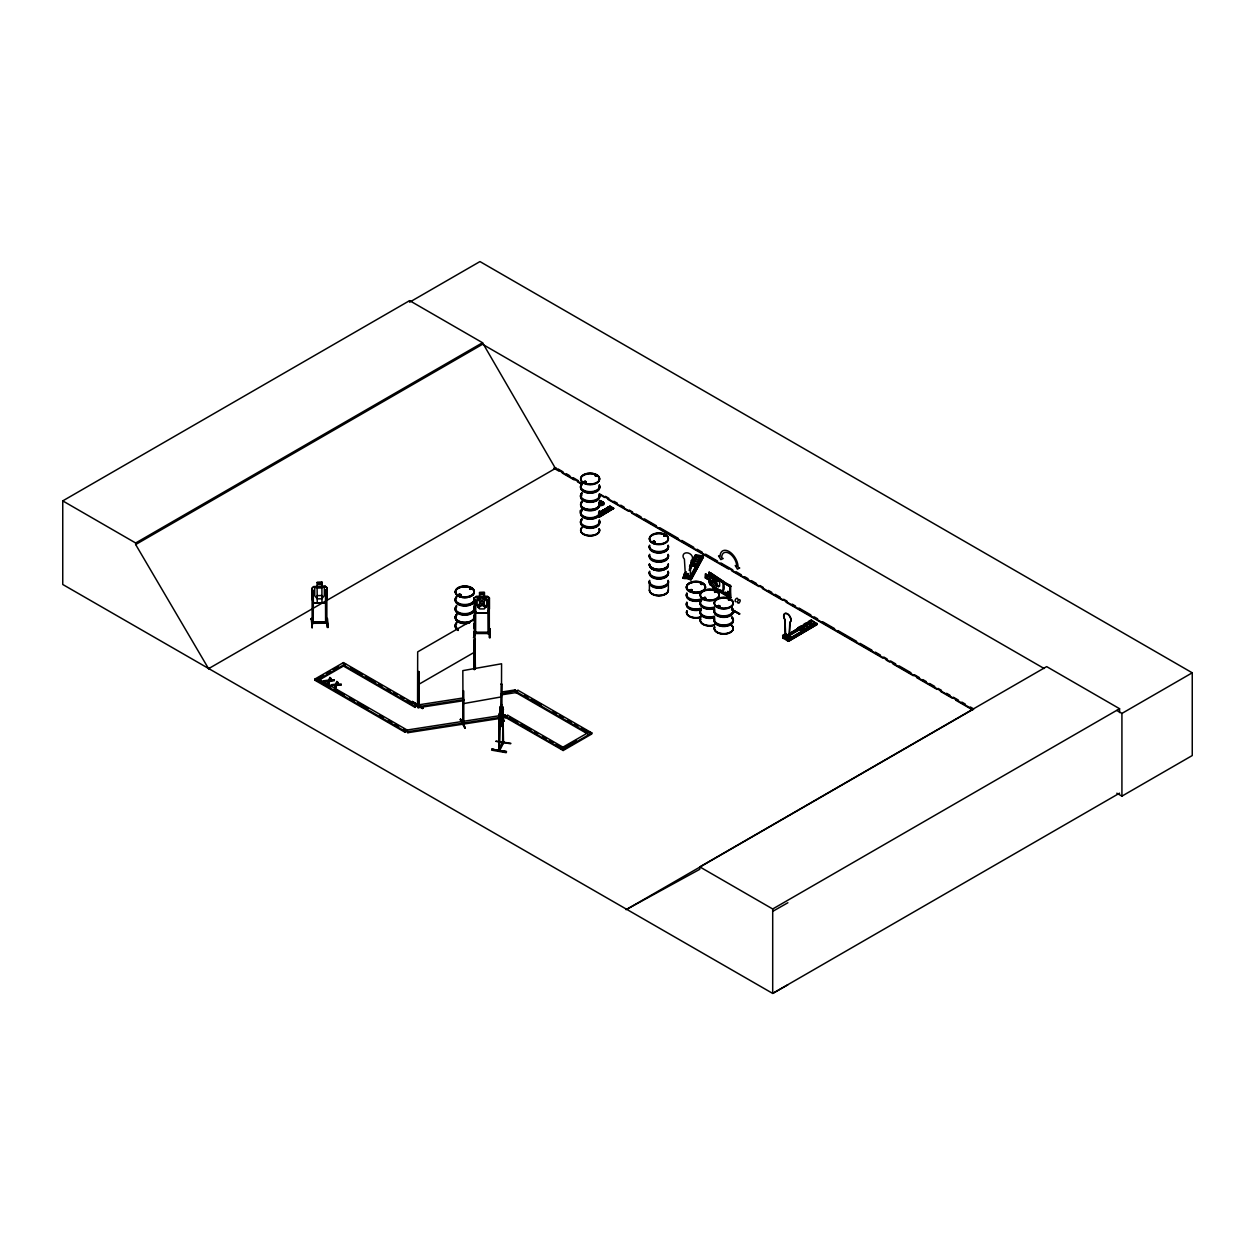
<?xml version="1.0" encoding="UTF-8"?>
<svg xmlns="http://www.w3.org/2000/svg" width="1255" height="1255" viewBox="0 0 1255 1255"><rect width="100%" height="100%" fill="white"/><g stroke="black" fill="none" stroke-linecap="round" stroke-linejoin="round"><path stroke-width="1.5" d="M325.28 586.367L313.75 586.76L312.244 588.156L312.071 598.933L313.625 603.075L325.406 602.792L327.116 598.855L327.022 587.669L325.265 586.273L321.876 586.477L324.37 587.873L324.37 595.482L321.876 598.792L317.233 598.886L314.738 595.686L314.738 588.093L317.233 586.681M327.037 587.764L325.202 586.399M787.23 635.328C783.92 629.649 785.991 646.278 786.477 635.312L784.814 634.387L784.563 638.152L784.563 634.528L786.383 635.595L786.603 634.261M786.477 635.312L785.097 635.595L784.689 619.515A5.067 2.949 59.5 0 1 784.689 613.664A5.067 2.949 59.5 0 1 789.803 616.566A5.067 2.949 59.5 0 1 789.803 622.402L789.05 637.932L786.634 636.567M785.755 635.846L784.908 619.39A5.067 2.949 59.5 0 1 784.908 613.538A5.067 2.949 59.5 0 1 790.023 616.425A5.067 2.949 59.5 0 1 790.023 622.276L789.27 637.807L785.018 635.909L785.332 635.03M502.549 722.864C493.905 739.321 503.992 722.268 503.02 718.033M785.034 635.752C785.489 636.112 787.152 633.932 787.309 635.03M727.21 594.98L727.822 594.635M506.408 751.588L491.787 749.235L506.424 751.525L506.189 752.686L491.599 750.145M730.19 587.026C727.225 583.089 732.418 587.811 730.081 585.96L712.589 575.606L730.677 585.614L730.567 597.835L729.641 596.909M730.081 596.988C732.057 598.086 728.355 595.701 729.563 597.035M499.788 717.107L498.91 717.782L499.788 717.107L499.38 751.055L499.898 750.145L498.8 749.564L502.58 742.599M499.835 750.239L499.898 748.937M502.502 742.066L503.035 741.329M503.537 741.532L502.502 743.274M687.395 574.963L686.642 575.245L688.007 573.551M687.615 574.79C686.046 571.919 688.195 583.01 688.132 574.366L685.81 574.178L688.022 574.57M687.662 574.602C688.65 571.966 684.148 575.998 691.223 576.249L691.223 574.523L691.787 576.782M686.375 575.276L687.207 574.351M687.05 575.323L687.458 575.355M688.038 574.021C687.803 576.469 686.077 572.923 687.975 573.582M463.44 723.68L463.487 690.611L463.628 724.025M463.032 722.943L463.111 722.99M729.092 585.332L729.092 586.195M503.318 742.191L498.863 750.961L498.863 715.35L500.055 711.161L499.38 751.055L503.632 742.725L503.177 743.54L502.816 707.083L502.392 722.896M458.326 595.09L459.565 594.18M459.016 594.431L459.346 595.56L458.922 594.556M460.444 595.482L460.82 594.682L459.44 594.195M470.688 588.815L469.574 588.971L470.296 588.281M470.515 589.097L470.076 588.328M470.201 588.768L470.688 589.144M583.622 482.234L584.579 481.308M585.332 481.324C588.909 484.524 580.798 481.293 584.642 482.704M586.132 481.826L585.74 482.61M595.701 475.535C597.019 477.261 594.713 475.818 595.592 475.425M602.682 511.726L603.812 510.848L604.941 511.726M652.537 541.768L653.479 542.929L655.236 541.972M653.416 542.568L653.353 541.187L655.141 541.674M663.926 536.152C666.64 535.258 662.138 536.481 664.836 536.23M664.256 535.32L664.585 536.105M689.497 590.399L691.238 589.411L692.007 590.995M690.093 590.54L691.693 589.834M691.599 590.776L691.756 589.725M701.106 583.81L702.094 584.454L701.451 583.559M705.153 598.368L705.216 597.396L703.663 597.725M703.035 598.447A9.46 5.459 0 0 1 704.996 597.568L705.734 598.917M706.173 598.321L703.428 598.745L704.698 597.396M714.644 591.858L716.103 592.329L714.848 591.67M714.581 592.438L715.413 591.482M715.413 592.329L715.303 591.638M717.703 606.291L717.938 606.698M717.844 606.573L718.723 605.914M719.507 606.275L719.178 606.902M719.758 606.024L718.958 606.949M720.088 606.291L717.687 607.028L718.456 605.71M728.606 600.282L729.202 599.906M728.873 600.094L730.159 600.298L728.528 600.172M460.177 719.868L460.585 719.099L465.087 728.182L460.538 719.633M460.538 719.131L465.072 727.492M786.43 635.469L786.383 634.575M411.766 702.486L423.17 708.338L412.346 701.482L423.108 707.71M422.574 708.651L412.283 702.047L423.17 708.338M786.352 635.673L786.305 634.669M328.637 684.006L329.736 680.618L334.316 680.037L329.736 681.308L328.637 684.006L327.775 682.814L328.669 680.696L324.166 680.728L324.982 681.889L328.669 681.387L329.892 677.48L330.755 678.673L329.892 680.743L334.316 680.728M335.618 688.022L336.716 684.65L341.282 684.744L336.716 685.34L335.618 688.022L334.756 687.536L336.873 681.512L337.736 682.704L336.858 684.775L341.282 684.744M329.892 677.48L328.81 680.822L324.166 681.418M334.756 687.536L336.873 681.512M327.022 598.604L325.312 602.682M327.775 683.504L328.669 681.387M329.892 680.743L330.755 677.982M336.716 685.34L337.736 682.014M479.457 596.454L476.069 596.454L474.484 597.913L474.484 608.926L476.022 612.973L487.724 612.973L489.277 608.801M487.724 612.973L489.434 608.832L489.434 597.898L487.677 596.454L484.446 596.454L484.446 592.391L479.457 592.486L479.63 596.69L477.135 598.055L477.135 605.647L479.63 608.91L484.289 608.91L486.783 605.647L486.783 598.055L484.289 596.69L484.289 592.517L479.63 592.611M732.559 610.463L739.728 613.93L732.042 609.506L739.713 613.868M502.612 743.384L502.988 709.53L503.506 742.709M503.506 709.608L502.612 710.283M495.992 741.36L510.597 743.776M503.082 742.693L498.91 749.674M510.816 743.258L496.023 741.187M312.056 627.673L311.381 618.903M500.039 727.508L500.055 707.083L501.467 704.322M501.576 704.573L500.337 708.699L501.184 705.687M501.576 708.651L502.549 706.722M501.42 709.985L500.086 712.762M501.42 717.578L500.102 720.166L500.055 707.083M474.092 637.603L474.123 631.814M687.662 573.959L686.438 575.7L687.615 575.057M696.054 555.698L695.097 555.51L703.475 557L691.066 579.7L683.285 577.771L684.54 573.315L685.105 575.135L683.85 577.441L689.968 578.555L691.787 574.633M683.85 577.441L685.105 573.409M685.858 573.159L682.751 578.21L686.25 571.7M691.599 562.02L695.662 554.694L702.91 556.012L690.077 579.543L702.91 556.012M695.725 555.369L689.544 566.711L695.662 554.694M685.387 575.308L684.399 559.165A5.067 3.938 28.6 0 1 684.289 553.502A5.067 3.938 28.6 0 1 691.129 554.741A5.067 3.938 28.6 0 1 691.129 560.593L690.125 576.359L686.909 575.763M689.874 567.04L696.227 555.698M689.466 568.75L695.615 557.393M689.607 568.782L696.18 557M686.689 575.606L686.658 574.743M689.183 570.209L696.117 557.22M689.513 570.539L697.466 555.965M700.227 558.224L688.587 579.245L690.532 579.088L690.532 576.923M700.619 557.785L689.199 579.088M701.012 558.365L689.513 579.418L701.184 558.365M691.066 579.7L702.91 556.42M690.925 579.669L703.302 557M417.554 703.867L419.139 703.459L419.123 704.792L419.029 671.645L417.68 671.99L419.029 671.645M730.567 586.807L712.95 576.5L712.95 575.386M727.524 593.662L728.261 593.097M458.906 594.384L458.75 595.701M460.789 594.839L459.801 595.215M653.133 542.113L654.859 541.846L654.122 541.391M655.188 542.176L654.31 542.568M664.256 535.728L664.93 535.524M691.96 590.148L690.972 590.509M701.922 584.391L701.184 584.516M703.271 598.102L704.055 598.713L703.914 597.662M705.483 598.18L704.243 597.882M705.483 598.604L705.608 598.337M715.021 592.046L716.025 592.187M502.8 742.678L503.553 741.407M499.098 750.176L499.286 717.029M311.805 622.104L326.677 621.68L327.022 623.217L311.805 623.311L311.805 622.104L325.657 622.135M474.233 633.163L489.434 633.163M488.054 631.877L488.054 633.571L488.054 631.877L489.277 631.971M487.74 633.163L489.105 633.132M317.233 586.571L313.672 586.524L312.071 588.015L312.15 623.704L312.009 622.072M686.861 575.496L686.391 575.245M474.484 598.008L476.147 596.596L487.677 596.549L489.434 597.992M418.966 704.839L417.946 705.357L418.276 704.086M313.358 590.477L311.962 590.211L313.358 590.477L313.217 623.672L313.499 622.056M327.022 622.009L325.61 621.696M586.273 482.485L584.736 482.861M460.711 595.105L459.801 594.164L459.016 594.948M604.784 511.82L602.714 511.664L604.894 511.554M653.071 541.862L654.31 541.674M654.498 542.066L654.498 541.329M717.452 605.992L718.99 605.443L717.687 605.82M719.366 606.385L718.723 605.694M719.774 607.028L719.617 605.726M685.23 578.649L683.677 578.367M474.39 631.971L474.233 633.477A9.616 5.553 0 0 1 474.108 636.191M474.233 632.269L475.912 632.269M489.277 597.945L489.34 633.54L474.547 633.524M603.655 503.02L598.808 505.828C611.907 505.153 596.423 498.345 600.847 501.404M599.67 500.745L603.451 502.58L602.573 502.408M610.448 506.973L599.576 513.766M598.682 512.903L610.008 506.079L613.601 508.15L599.686 515.664M817.24 624.331L788.454 641.321L817.319 624.331L811.436 620.111L789.097 634.026M812.926 621.868L812.55 621.413M787.089 640.254L788.156 640.85M782.995 638.277L782.665 635.359L785.599 633.634L783.089 635.595L783.089 637.32L787.685 639.909L787.685 638.199L790.603 636.473L791.027 638.858M798.117 627.971C814.134 634.999 790.368 628.833 801.035 626.245L806.479 629.743L801.035 626.245M803.639 624.708C819.656 631.751 795.89 625.57 806.557 622.998L812.001 626.496L806.557 622.998M808.518 621.837C824.519 628.88 800.768 622.7 811.436 620.111M788.626 634.01L811.436 620.55L815.515 622.857M789.348 634.434L811.86 621.272L811.436 620.55M788.077 635.548L812.487 621.147M788.564 635.579L809.35 623.311M788.799 635.987L811.326 622.809M788.501 641.321L788.109 638.434L791.027 636.709M786.618 640.238L814.228 623.939M786.65 640.285L814.291 624.221M816.864 623.186L787.34 640.662L816.597 623.955M474.029 669.48L474.029 639.47L475.002 638.905L475.378 669.119M474.406 669.684L474.406 639.673L475.378 639.109M411.766 702.518L412.346 701.482M787.889 984.783L772.704 993.427L62.75 584.485L62.75 500.886L409.616 300.635L482.532 342.725L555.447 468.413L580.908 483.112M62.75 500.886L135.666 542.991L482.532 342.725M209.397 668.209L208.565 668.68L135.666 544.545L482.532 344.278L1044.144 668.523M208.565 668.68L556.263 467.942M599.247 504.196L602.761 502.157M599.09 502.047L601.474 503.428L603.451 502.298M598.604 505.373L603.451 502.565M598.572 505.514L603.498 502.753L602.792 502.345M598.494 513.138L610.008 506.079M610.526 507.004L598.886 513.358L610.714 506.769M599.2 513.546L610.714 506.926M318.974 679.128L407.091 730.018L405.004 732.245L314.785 680.163L314.785 679.128L343.446 662.593L417.178 705.153L415.091 707.396L343.446 666.029L343.446 665.009L415.091 706.361L417.178 705.153M599.968 515.491L612.911 508.024M314.785 680.163L323.21 675.3M326.582 673.355L329.955 671.409M333.328 669.464L338.395 666.546M598.541 516.887L613.601 508.15M598.619 516.934L613.601 508.432L599.247 517.295M598.855 517.076L613.146 508.51M343.854 665.809L316.872 681.371L316.872 680.336L345.533 663.801L345.533 664.836M417.68 684.979L475.002 651.894M314.785 679.128L405.004 731.226L407.091 730.018L499.208 715.758M705.514 573.864L709.153 576.108L710.205 574.806L716.793 578.618L719.617 582.273L719.617 586.069L716.793 586.477L710.205 582.681L709.028 579.967L705.388 578.006L705.514 573.864C712.511 583.324 707.946 558.648 709.028 582.681L710.283 584.752L724.166 592.893M705.388 578.006L705.624 574.068M712.589 575.606L712.95 576.5M500.651 693.937L518.095 690.344L591.827 732.92L591.827 733.955L563.181 750.506L505.718 717.546L504.965 714.864L505.718 717.546L501.89 718.142M709.028 579.967L710.157 584.83C718.189 588.642 727.21 597.804 723.257 581.3L710.173 572.625L708.918 573.19M500.651 694.956L516.009 692.587L518.095 690.344M730.19 598.055L712.589 587.748L712.589 586.634L730.567 597.709M719.633 590.289L723.131 590.697M501.89 717.107L507.82 715.319L562.946 747.149M505.718 717.546L507.82 715.319M724.715 592.407L727.665 593.772L727.665 595.67C723.068 595.137 724.37 589.568 728.386 594.29L729.579 593.599L727.931 592.815L727.931 591.434L727.633 592.988L728.826 593.678L727.633 592.988M727.931 592.815L729.124 593.505M728.606 599.796L729.124 592.125L729.343 599.372M727.178 593.599L728.386 592.548M727.665 595.67L727.367 593.944M729.532 595.984L730.677 597.505M729.83 596.031L729.83 586.367L730.567 596.454M505.718 716.527L560.86 748.357L589.74 731.712L589.74 732.747L581.41 727.931M576.265 740.528L561.079 749.298L561.079 748.262L563.181 749.47L591.827 732.92M626.873 909.232L699.788 869.291L699.788 866.876L1046.654 666.609L1119.57 708.714L1119.57 712.542M626.057 909.702L972.939 709.436L599.576 493.89M699.788 866.876L772.704 908.981L1119.57 708.714M1116.84 710.487L1121.923 713.42L1192.25 672.806L1192.25 755.541L1121.923 796.141L1116.824 793.207M1119.57 793.16L772.704 993.427L772.704 908.981M772.704 911.381L787.889 902.737M709.028 573.315L710.33 572.719L723.021 581.394L723.021 590.76M418.229 705.263L418.417 703.318L419.139 703.804M595.105 475.77L596.109 475.692M585.818 482.249L584.83 482.406M460.522 595.372L460.758 594.399M700.98 583.936L701.969 583.999M691.693 590.681L689.638 590.462M705.153 598.792L705.153 597.458M687.724 574.382L687.05 574.617M325.61 622.857L325.469 589.866M604.377 512.056L602.682 511.491M653.18 541.282L654.216 541.203M653.588 541.391L652.82 542.709M690.517 589.96L691.866 590.415M705.216 598.431L703.961 598.337M719.241 606.526L718.001 606.432M728.496 594.086L728.261 598.745M418.041 705.373L418.056 672.209M501.074 706.785L501.576 683.865L501.733 706.675M501.733 684.163L500.918 683.991M502.235 717.75L504.385 721.217L502.188 717.248M462.828 703.726L501.576 696.854M464.193 700.604L418.135 707.726L417.382 706.079L417.382 705.043L463.424 697.921M501.812 691.991L515.24 689.905L516.009 692.587L585.991 732.983M417.382 705.043L418.135 706.691L464.193 699.568M407.091 730.018L407.859 731.665L498.047 717.703M403.702 729.092L407.859 732.7L498.047 718.739M326.928 623.296L326.943 621.664M329.892 680.053L334.316 680.037M336.858 684.085L341.282 684.053M331.147 684.759L335.791 684.163M331.147 685.45L335.634 685.418M324.166 680.728L328.81 680.132M475.912 631.971L475.598 633.571L475.755 600.078M489.34 632.332L487.944 632.3M585.097 481.716L584.312 482.516M460.067 595.262L459.063 595.105M501.42 708.62L502.11 716.197L500.102 723.413L499.412 721.547M325.484 590.164L326.833 589.834M310.644 619.107L311.475 618.386L312.166 627.845M326.661 618.684L327.508 618.668L328.183 627.437L327.351 627.453L326.661 617.993L327.477 627.343M311.962 623.311L326.786 622.888M317.06 582.477L322.049 582.367L317.06 582.477L317.233 602.98M317.233 588.03L321.876 587.936M317.233 595.639L321.876 595.529M313.734 602.808L325.202 602.651M474.39 600.376L475.755 600.376M487.897 600.376L489.277 600.376M487.724 612.879L476.022 612.879L474.641 608.801M489.434 628.253L489.434 637.713L490.266 637.713L489.528 628.771M489.434 628.943L490.25 628.865M474.547 631.877L475.755 631.971M475.912 632.316L487.74 632.316M475.912 632.614L487.74 632.614M474.547 633.085L475.912 633.163M473.386 637.713L474.233 637.713L474.39 600.078M463.079 724.151L462.828 670.625L501.576 663.769L501.42 724.904L501.624 708.416M704.698 598.98L704.181 598.698A9.475 5.475 0 0 1 702.69 599.78M470.186 589.442L470.923 588.532M816.832 623.813L787.701 640.881L782.696 637.807M783.653 638.34L783.418 638.481M580.218 511.946L580.469 510.267L580.736 511.585M325.641 623.296L325.312 621.758M488.054 633.524L487.897 600.078M506.424 752.216L491.819 749.11M502.816 707.224L502.377 706.502L498.815 715.381M498.815 726.316L498.706 715.319M695.38 559.291L700.808 560.279L693.56 558.961M691.74 565.487L697.168 566.915L689.921 565.158M688.132 577.99L685.81 577.786L685.92 573.974M584.861 482.751L583.779 482.297M691.474 589.74L691.238 589.693A9.46 5.459 0 0 0 689.293 590.509M689.936 589.991L690.736 590.493M690.454 590.509L691.238 590.556A9.616 5.553 0 0 0 689.199 591.45A9.444 5.444 0 0 1 693.544 582.21A9.444 5.444 0 0 1 705.106 588.893A9.444 5.444 0 0 1 689.309 591.372A9.444 5.444 0 0 1 693.544 582.242A9.444 5.444 0 0 1 705.106 588.924A9.444 5.444 0 0 1 689.309 591.34M458.483 595.168L459.565 595.623M459.063 595.827L461.118 594.76M489.56 628.818L489.528 637.54M729.532 584.956L730.677 586.477M586.132 481.638L584.736 481.34L585.818 481.669M690.517 590.87L689.968 590.415M704.243 598.792L703.333 598.196M717.358 606.291L718.268 606.902M784.814 637.995L786.477 638.936M417.68 703.882L419.139 703.459M1192.25 672.806L479.959 261.573L409.616 302.173L409.616 300.635M557.957 468.915L563.056 471.864M566.444 473.81L569.833 475.77M573.237 477.731L578.32 480.681M605.475 496.353L608.863 498.313M613.962 501.247L617.35 503.208M620.754 505.169L624.143 507.13M629.241 510.063L632.63 512.024M636.018 513.985L641.117 516.934M644.505 518.895L656.396 525.751M659.785 527.712L678.453 538.489M681.841 540.45L693.733 547.306M697.121 549.266L702.204 552.2M705.608 554.161L717.484 561.016M720.872 562.977L732.763 569.833M736.152 571.794L741.25 574.743M744.639 576.704L748.027 578.649M751.431 580.61L756.514 583.559M759.918 585.52L763.307 587.481M768.405 590.415L771.794 592.376M775.182 594.337L780.281 597.27M783.669 599.231L787.073 601.192M792.156 604.126L795.545 606.087M798.949 608.048L810.824 614.903M814.213 616.864L817.617 618.825M822.7 621.774L834.591 628.63M837.979 630.59L856.647 641.368M860.036 643.329L871.927 650.184M875.315 652.145L880.414 655.079M883.802 657.04L887.191 659M890.595 660.961L895.678 663.895M899.082 665.856L910.957 672.711M914.346 674.672L919.444 677.622M922.833 679.582L926.221 681.543M929.626 683.489L934.708 686.438M938.113 688.399L941.501 690.36M946.599 693.293L949.988 695.254M953.376 697.215L958.475 700.149M961.863 702.11L965.268 704.071M970.35 707.004L973.755 708.965M553.769 468.131L558.852 471.064M562.24 473.025L574.115 479.881M577.504 481.842L580.908 483.787M599.561 494.564L604.643 497.498M608.032 499.459L628.394 511.209M631.783 513.17L728.449 568.986M731.838 570.947L758.977 586.603M762.365 588.564L782.728 600.314M786.116 602.275L882.783 658.091M886.171 660.052L889.575 661.997M892.964 663.958L913.311 675.708M916.699 677.669L937.061 689.419M940.45 691.38L952.325 698.235M955.714 700.196L972.672 709.985M613.601 508.432L610.291 506.863M599.09 502.329L601.474 503.428M712.589 576.72L730.143 586.791M705.624 577.865L709.153 579.904M727.931 591.434L729.124 592.125M727.633 591.607L728.826 592.297M712.589 586.634L730.19 596.8M731.602 609.679L739.195 614.056M524.763 695.223L528.088 697.153M531.43 699.082L541.423 704.855M553.094 711.585L556.42 713.515M559.746 715.428L563.087 717.358M568.091 720.245L571.417 722.158M574.743 724.088L578.084 726.018M516.009 691.552L587.654 732.92L587.654 733.955M509.483 717.311L517.844 722.143M521.186 724.057L531.21 729.845M534.552 731.775L537.893 733.704M542.897 736.607L546.239 738.536M549.58 740.466L552.922 742.395M556.263 744.325L561.283 747.211M350.537 667.707L362.193 674.453M365.534 676.367L375.527 682.14M378.853 684.069L382.195 685.999M387.183 688.885L390.525 690.799M393.85 692.729L397.192 694.643M400.518 696.572L403.859 698.502M407.185 700.416L412.189 703.302M329.892 678.171L330.755 678.673M336.873 682.202L337.736 682.704M327.775 682.814L328.637 683.316M334.756 686.846L335.618 687.332M318.974 680.163L330.834 687.018M334.222 688.979L344.388 694.846M349.47 697.78L354.553 700.714M357.942 702.675L368.107 708.542M379.983 715.397L383.371 717.342M388.454 720.276L391.842 722.237M395.231 724.198L398.619 726.159M691.929 589.709L691.348 591.215L689.591 590.258M702.078 556.749L700.965 556.593M683.85 578.367L682.751 578.21M460.475 719.727L465.087 728.182M326.771 618.511L328.183 627.406M516.009 692.587L515.24 689.905M312.244 598.902L313.75 602.902M730.096 597.976L730.19 585.771M498.863 726.206L499.302 729.422M498.706 726.174L499.082 729.422M322.049 586.336L322.049 582.273M1121.923 713.42L1121.923 796.141M790.603 636.473L790.603 638.199M728.386 593.944L728.496 598.745M725.014 592.235L725.014 594.133M684.54 573.315L684.54 575.465M608.346 511.193L604.753 509.405M563.181 749.47L563.181 750.506M560.86 748.357L560.86 749.392M475.002 668.915L475.002 618.793L417.68 651.878L417.57 705.153L418.652 704.526L418.652 671.425M418.135 706.691L418.135 707.726M415.091 706.361L415.091 707.396M407.859 731.665L407.859 732.7M405.004 731.226L405.004 732.245M343.446 662.593L343.446 663.628M326.865 587.732L326.849 623.233M321.876 582.414L321.97 602.871M135.666 542.991L135.666 544.545M599.404 494.909A9.616 5.553 0 0 1 588.862 501.843A9.616 5.553 0 0 1 581.787 493.56M599.278 495.458A9.475 5.475 0 0 1 588.877 502.298A9.475 5.475 0 0 1 581.912 494.141M599.215 502.596A9.428 5.444 0 0 1 588.893 509.389A9.428 5.444 0 0 1 581.959 501.278M599.294 502.784A9.491 5.491 0 0 1 588.877 509.64A9.491 5.491 0 0 1 581.896 501.467M599.263 503.082A9.46 5.459 0 0 1 588.877 509.922A9.46 5.459 0 0 1 581.928 501.765M599.404 485.779A9.616 5.553 0 0 1 588.862 492.713A9.616 5.553 0 0 1 581.787 484.43M599.278 493.921A9.475 5.475 0 0 1 588.877 500.761A9.475 5.475 0 0 1 581.912 492.603M599.278 486.328A9.475 5.475 0 0 1 588.877 493.168A9.475 5.475 0 0 1 581.912 485.01M599.404 494.439A9.616 5.553 0 0 1 588.862 501.373A9.616 5.553 0 0 1 581.787 493.09M599.404 485.309A9.616 5.553 0 0 1 588.862 492.242A9.616 5.553 0 0 1 581.787 483.959M599.278 484.791A9.475 5.475 0 0 1 588.877 491.631A9.475 5.475 0 0 1 581.912 483.473M599.404 520.935A9.616 5.553 0 0 1 588.862 527.869A9.616 5.553 0 0 1 581.787 519.586M599.278 521.484A9.475 5.475 0 0 1 588.877 528.324A9.475 5.475 0 0 1 581.912 520.166M599.215 528.622A9.428 5.444 0 0 1 588.893 535.414A9.428 5.444 0 0 1 581.959 527.304M599.231 503.93A9.444 5.444 0 0 1 588.893 510.754A9.444 5.444 0 0 1 581.943 502.612M599.294 528.81A9.491 5.491 0 0 1 588.877 535.665A9.491 5.491 0 0 1 581.896 527.477M599.263 529.108A9.46 5.459 0 0 1 588.877 535.948A9.46 5.459 0 0 1 581.928 527.79M599.294 503.475A9.491 5.491 0 0 1 588.877 510.33A9.491 5.491 0 0 1 581.896 502.141M599.404 511.805A9.616 5.553 0 0 1 588.862 518.739A9.616 5.553 0 0 1 581.787 510.456M599.278 519.947A9.475 5.475 0 0 1 588.877 526.786A9.475 5.475 0 0 1 581.912 518.629M599.278 512.354A9.475 5.475 0 0 1 588.877 519.193A9.475 5.475 0 0 1 581.912 511.036M599.404 520.464A9.616 5.553 0 0 1 588.862 527.398A9.616 5.553 0 0 1 581.787 519.115M599.404 511.334A9.616 5.553 0 0 1 588.862 518.268A9.616 5.553 0 0 1 581.787 509.985M599.278 510.816A9.475 5.475 0 0 1 588.877 517.656A9.475 5.475 0 0 1 581.912 509.499M668.366 556.749A9.475 5.475 0 0 1 658.891 562.224A9.475 5.475 0 0 1 649.4 556.749M668.178 554.773A9.616 5.553 0 0 1 658.891 561.769A9.616 5.553 0 0 1 649.604 554.773M668.178 554.302A9.616 5.553 0 0 1 658.891 561.299A9.616 5.553 0 0 1 649.604 554.302M668.178 545.643A9.616 5.553 0 0 1 658.891 552.639A9.616 5.553 0 0 1 649.604 545.643M668.178 545.172A9.616 5.553 0 0 1 658.891 552.169A9.616 5.553 0 0 1 649.604 545.172M668.35 564.405A9.46 5.459 0 0 1 658.891 569.88A9.46 5.459 0 0 1 649.431 564.405M668.35 563.872A9.46 5.459 0 0 1 658.891 569.331A9.46 5.459 0 0 1 649.431 563.872M668.35 555.212A9.46 5.459 0 0 1 658.891 560.671A9.46 5.459 0 0 1 649.431 555.212M668.35 547.619A9.46 5.459 0 0 1 658.891 553.079A9.46 5.459 0 0 1 649.431 547.619M668.366 546.082A9.475 5.475 0 0 1 658.891 551.557A9.475 5.475 0 0 1 649.4 546.082M668.382 564.075A9.491 5.491 0 0 1 658.891 569.55A9.491 5.491 0 0 1 649.384 564.075M668.382 564.766A9.491 5.491 0 0 1 658.891 570.241A9.491 5.491 0 0 1 649.384 564.766M668.178 580.798A9.616 5.553 0 0 1 658.891 587.795A9.616 5.553 0 0 1 649.604 580.798M668.178 580.328A9.616 5.553 0 0 1 658.891 587.324A9.616 5.553 0 0 1 649.604 580.328M668.178 571.668A9.616 5.553 0 0 1 658.891 578.665A9.616 5.553 0 0 1 649.604 571.668M668.178 571.198A9.616 5.553 0 0 1 658.891 578.194A9.616 5.553 0 0 1 649.604 571.198M668.35 590.43A9.46 5.459 0 0 1 658.891 595.905A9.46 5.459 0 0 1 649.431 590.43M668.319 589.881A9.444 5.444 0 0 1 658.891 595.341A9.444 5.444 0 0 1 649.447 589.881M668.35 581.238A9.46 5.459 0 0 1 658.891 586.697A9.46 5.459 0 0 1 649.431 581.238M668.35 573.645A9.46 5.459 0 0 1 658.891 579.104A9.46 5.459 0 0 1 649.431 573.645M668.35 572.107A9.46 5.459 0 0 1 658.891 577.567A9.46 5.459 0 0 1 649.431 572.107M668.319 565.252A9.444 5.444 0 0 1 658.891 570.696A9.444 5.444 0 0 1 649.447 565.252M668.319 565.221A9.444 5.444 0 0 1 658.891 570.664A9.444 5.444 0 0 1 649.447 565.221M700.714 616.895A9.444 5.444 0 0 1 690.234 616.503A9.444 5.444 0 0 1 686.861 610.761M704.306 598.149A9.616 5.553 0 0 1 702.784 599.294M700.792 600.172A9.616 5.553 0 0 1 690.14 599.78A9.616 5.553 0 0 1 686.705 593.944M700.792 599.717A9.616 5.553 0 0 1 690.14 599.31A9.616 5.553 0 0 1 686.705 593.474M689.199 590.98A9.616 5.553 0 0 1 691.176 590.101M700.714 599.106A9.46 5.459 0 0 1 690.234 598.713A9.46 5.459 0 0 1 686.846 592.956M700.729 600.643A9.475 5.475 0 0 1 690.219 600.251A9.475 5.475 0 0 1 686.83 594.494M700.714 609.773A9.46 5.459 0 0 1 690.234 609.365A9.46 5.459 0 0 1 686.846 603.624M700.792 609.318A9.616 5.553 0 0 1 690.14 608.91A9.616 5.553 0 0 1 686.705 603.075M700.792 608.848A9.616 5.553 0 0 1 690.14 608.44A9.616 5.553 0 0 1 686.705 602.604M700.729 608.251A9.475 5.475 0 0 1 690.219 607.844A9.475 5.475 0 0 1 686.83 602.086M700.714 617.397A9.444 5.444 0 0 1 690.234 617.005A9.444 5.444 0 0 1 686.861 611.279M700.729 617.115A9.491 5.491 0 0 1 690.203 616.723A9.491 5.491 0 0 1 686.814 610.95M731.947 625.461A9.46 5.459 0 0 1 724.982 633.602A9.46 5.459 0 0 1 714.613 626.778M731.947 609.208A9.46 5.459 0 0 1 724.982 617.35A9.46 5.459 0 0 1 714.613 610.526M731.947 607.671A9.46 5.459 0 0 1 724.982 615.813A9.46 5.459 0 0 1 714.613 608.989M731.947 618.339A9.46 5.459 0 0 1 724.982 626.48A9.46 5.459 0 0 1 714.613 619.656M732.073 617.758A9.616 5.553 0 0 1 724.998 626.041A9.616 5.553 0 0 1 714.471 619.091M732.073 617.287A9.616 5.553 0 0 1 724.998 625.57A9.616 5.553 0 0 1 714.471 618.621M731.947 616.801A9.46 5.459 0 0 1 724.982 624.943A9.46 5.459 0 0 1 714.613 618.119M732.073 608.628A9.616 5.553 0 0 1 724.998 616.911A9.616 5.553 0 0 1 714.471 609.961M732.073 608.157A9.616 5.553 0 0 1 724.998 616.44A9.616 5.553 0 0 1 714.471 609.491M731.932 625.994A9.444 5.444 0 0 1 724.982 634.12A9.444 5.444 0 0 1 714.628 627.296M731.979 625.665A9.491 5.491 0 0 1 724.998 633.853A9.491 5.491 0 0 1 714.581 626.998M714.519 617.24A9.616 5.553 0 0 1 702.926 616.362A9.616 5.553 0 0 1 701.388 609.663M714.44 624.833A9.444 5.444 0 0 1 703.977 624.425A9.444 5.444 0 0 1 700.604 618.699M714.519 608.11A9.616 5.553 0 0 1 702.926 607.232A9.616 5.553 0 0 1 701.388 600.533M714.519 616.77A9.616 5.553 0 0 1 702.926 615.891A9.616 5.553 0 0 1 701.388 609.193M714.519 607.64A9.616 5.553 0 0 1 702.926 606.761A9.616 5.553 0 0 1 701.388 600.063M714.456 607.028A9.46 5.459 0 0 1 703.961 606.636A9.46 5.459 0 0 1 700.588 600.894M714.456 608.565A9.475 5.475 0 0 1 703.945 608.173A9.475 5.475 0 0 1 700.557 602.416M714.456 617.695A9.46 5.459 0 0 1 703.961 617.303A9.46 5.459 0 0 1 700.588 611.546M714.456 616.174A9.475 5.475 0 0 1 703.945 615.781A9.475 5.475 0 0 1 700.557 610.008M714.44 625.335A9.444 5.444 0 0 1 703.977 624.943A9.444 5.444 0 0 1 700.604 619.201M714.471 625.037A9.491 5.491 0 0 1 703.945 624.645A9.491 5.491 0 0 1 700.541 618.872M736.12 601.678A1.898 1.098 -60 0 1 735.148 600.47A1.898 1.098 -60 0 1 736.591 598.368A1.898 1.098 -60 0 1 737.815 599.2M474.108 607.765A9.616 5.553 0 0 1 463.566 614.699A9.616 5.553 0 0 1 456.491 606.432M473.951 608.314A9.46 5.459 0 0 1 463.581 615.154A9.46 5.459 0 0 1 456.632 606.996M473.935 615.436A9.444 5.444 0 0 1 463.581 622.245A9.444 5.444 0 0 1 456.647 614.119M473.998 615.64A9.491 5.491 0 0 1 463.581 622.496A9.491 5.491 0 0 1 456.6 614.323M473.935 615.97A9.444 5.444 0 0 1 472.994 620.111M469.543 622.104A9.444 5.444 0 0 1 458.138 621.241A9.444 5.444 0 0 1 456.647 614.652M474.108 598.635A9.616 5.553 0 0 1 463.566 605.569A9.616 5.553 0 0 1 456.491 597.302M473.951 606.793A9.46 5.459 0 0 1 463.581 613.617A9.46 5.459 0 0 1 456.632 605.475M473.951 599.184A9.46 5.459 0 0 1 463.581 606.024A9.46 5.459 0 0 1 456.632 597.866M474.108 607.295A9.616 5.553 0 0 1 463.566 614.228A9.616 5.553 0 0 1 456.491 605.961M474.108 598.164A9.616 5.553 0 0 1 463.566 605.098A9.616 5.553 0 0 1 456.491 596.831M473.951 597.662A9.46 5.459 0 0 1 463.581 604.486A9.46 5.459 0 0 1 456.632 596.345M473.919 616.817A9.428 5.444 0 0 1 473.919 619.625M469.527 622.935A9.428 5.444 0 0 1 458.153 622.072A9.428 5.444 0 0 1 456.663 615.499M473.998 616.346A9.491 5.491 0 0 1 473.041 620.503M469.574 622.511A9.491 5.491 0 0 1 458.106 621.649A9.491 5.491 0 0 1 456.6 615.028M458.028 630.026A9.616 5.553 0 0 1 456.491 623.327M474.108 624.661A9.616 5.553 0 0 1 474.108 627.531M473.951 625.21A9.46 5.459 0 0 1 473.951 628.049M458.122 630.496A9.46 5.459 0 0 1 456.632 623.892M458.028 629.555A9.616 5.553 0 0 1 456.491 622.857M474.108 624.19A9.616 5.553 0 0 1 474.108 627.061M458.122 628.975A9.475 5.475 0 0 1 456.616 622.355M473.982 623.688A9.475 5.475 0 0 1 473.982 626.512M473.951 632.818A9.46 5.459 0 0 1 473.951 635.642M474.108 633.791A9.616 5.553 0 0 1 474.108 636.662M473.982 634.34A9.475 5.475 0 0 1 473.982 637.179M581.834 499.521A3.373 1.945 60 0 1 581.834 495.615M718.66 580.563L715.162 581.442L718.582 586.932L714.409 581.818C710.157 584.83 708.275 578.884 713.593 580.469L710.361 575.245L714.377 580.124L718.66 580.563M486.328 607.263L484.712 607.389L481.983 603.451C480.163 609.428 473.888 608.628 480.916 602.557C474.28 596.831 480.038 595.937 481.889 601.631C483.693 595.968 489.795 596.768 482.971 602.588L486.328 607.263M734.897 611.75L731.822 613.522L734.944 611.844M739.587 568.013L737.422 569.174L735.242 565.503L736.748 566.366A10.668 6.15 60 0 0 729.202 553.314A10.668 6.15 60 0 0 721.672 557.675L723.162 558.538L720.841 559.605L718.535 555.855L720.025 556.718A12.77 7.373 60 0 1 729.061 551.51A12.77 7.373 60 0 1 738.081 567.15L739.587 568.013M321.06 583.198L318.064 583.261L318.064 584.626L321.06 584.563L321.06 583.198M483.457 593.301L480.461 593.301L480.461 594.65L483.457 594.65L483.457 593.301M484.289 598.055L479.63 598.055L479.63 605.647L484.289 605.647L484.289 598.055M701.655 558.302L694.407 556.985L701.655 558.302M699.553 562.146L692.305 560.828L699.553 562.146M698.423 564.185L691.176 562.868L698.423 564.185M611.624 509.295L608.048 507.224L611.624 509.295M610.307 510.048L606.73 507.977L610.307 510.048M606.589 512.197L602.996 510.126L606.589 512.197M604.612 513.326L601.035 511.256L604.612 513.326M716.793 580.641L710.205 576.845L710.205 580.641L716.793 584.454L716.793 580.641M707.271 575.825L706.094 575.151L706.094 577.598L707.271 578.273L707.271 575.825M668.366 590.101L668.35 582.775A9.46 5.459 0 0 1 658.891 588.234A9.46 5.459 0 0 1 649.431 582.775L649.4 590.101A9.491 5.491 0 0 0 658.891 595.576A9.491 5.491 0 0 0 668.382 590.101M585.395 483.285A9.444 5.444 0 0 0 599.561 478.563A9.444 5.444 0 0 0 585.395 473.841A9.444 5.444 0 0 0 585.395 483.285M583.45 483.175A9.444 5.444 0 0 0 599.231 480.728A9.444 5.444 0 0 0 587.669 474.045A9.444 5.444 0 0 0 583.45 483.175M583.402 482.736A9.491 5.491 0 0 0 599.294 480.289A9.491 5.491 0 0 0 587.654 473.559A9.491 5.491 0 0 0 583.402 482.736M654.137 543.195A9.491 5.491 0 0 0 668.382 538.458A9.491 5.491 0 0 0 654.137 533.704A9.491 5.491 0 0 0 654.137 543.195M654.153 543.933A9.46 5.459 0 0 0 668.35 539.211A9.46 5.459 0 0 0 654.153 534.473A9.46 5.459 0 0 0 654.153 543.933M654.137 543.478A9.491 5.491 0 0 0 668.382 538.74A9.491 5.491 0 0 0 654.137 533.987A9.491 5.491 0 0 0 654.137 543.478M801.114 629.335A1.694 0.973 0 0 0 803.937 628.88A1.694 0.973 0 0 0 801.835 627.704A1.694 0.973 0 0 0 801.114 629.335M801.114 628.99A1.694 0.973 0 0 0 803.937 628.535A1.694 0.973 0 0 0 801.835 627.359A1.694 0.973 0 0 0 801.114 628.99M693.278 565.503A1.694 0.973 0 0 0 695.866 564.719A1.694 0.973 0 0 0 693.403 563.809A1.694 0.973 0 0 0 693.278 565.503M693.278 565.158A1.694 0.973 0 0 0 695.866 564.374A1.694 0.973 0 0 0 693.403 563.464A1.694 0.973 0 0 0 693.278 565.158M691.27 591.45A9.444 5.444 0 0 0 705.436 586.728A9.444 5.444 0 0 0 691.27 582.006A9.444 5.444 0 0 0 691.27 591.45M689.277 590.885A9.491 5.491 0 0 0 705.169 588.422A9.491 5.491 0 0 0 693.529 581.708A9.491 5.491 0 0 0 689.277 590.885M719.021 607.467A9.46 5.459 0 0 0 733.218 602.729A9.46 5.459 0 0 0 719.021 598.008A9.46 5.459 0 0 0 719.021 607.467M717.076 607.389A9.444 5.444 0 0 0 732.873 604.957A9.444 5.444 0 0 0 721.311 598.274A9.444 5.444 0 0 0 717.076 607.389M717.029 606.949A9.491 5.491 0 0 0 732.92 604.486A9.491 5.491 0 0 0 721.296 597.772A9.491 5.491 0 0 0 717.029 606.949M704.996 599.372A9.46 5.459 0 0 0 719.178 594.635A9.46 5.459 0 0 0 704.996 589.897A9.46 5.459 0 0 0 704.996 599.372M704.996 600.157A9.444 5.444 0 0 0 719.162 595.435A9.444 5.444 0 0 0 704.996 590.713A9.444 5.444 0 0 0 704.996 600.157M703.004 598.839A9.491 5.491 0 0 0 718.895 596.376A9.491 5.491 0 0 0 707.255 589.662A9.491 5.491 0 0 0 703.004 598.839M739.211 602.651A1.898 1.098 -60 0 0 739.807 599.717A1.898 1.098 -60 0 0 737.564 601.71A1.898 1.098 -60 0 0 739.211 602.651M460.099 596.141A9.444 5.444 0 0 0 474.264 591.419A9.444 5.444 0 0 0 460.099 586.697A9.444 5.444 0 0 0 460.099 596.141M460.099 596.894A9.444 5.444 0 0 0 474.264 592.187A9.444 5.444 0 0 0 460.099 587.466A9.444 5.444 0 0 0 460.099 596.894M458.138 596.062A9.444 5.444 0 0 0 473.935 593.615A9.444 5.444 0 0 0 462.373 586.948A9.444 5.444 0 0 0 458.138 596.062M458.106 595.623A9.491 5.491 0 0 0 473.998 593.16A9.491 5.491 0 0 0 462.358 586.446A9.491 5.491 0 0 0 458.106 595.623"/></g></svg>
